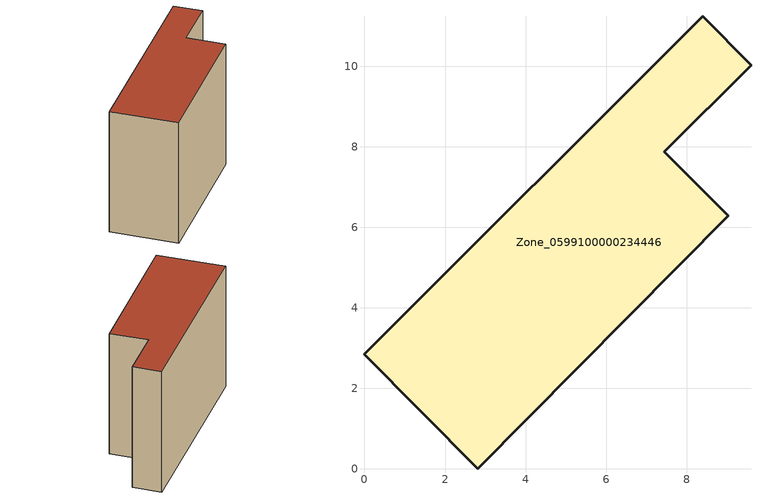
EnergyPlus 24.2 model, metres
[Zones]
Zone_0599100000234446
 floor ground (C_G): 0,2.84 8.4,11.24 9.6,10.03 7.44,7.87 9.03,6.28 2.81,0 z0
 wall outside (C_F): 2.81,0 9.03,6.28 7.44,7.87 9.6,10.03 8.4,11.24 0,2.84 2.81,0 z0:7.64
 roof outside (C_R): 8.4,11.24 0,2.84 2.81,0 9.03,6.28 7.44,7.87 9.6,10.03 z7.64
[BUILDING]
Pand.0599100000234446: North Axis=0; Terrain=City; Loads Convergence Tolerance Value=0.04; Temperature Convergence Tolerance Value=0.4; Solar Distribution=FullExterior; Maximum Number of Warmup Days=25; Minimum Number of Warmup Days=1
[Site:Location]
Rotterdam.The.Hague.AP_ZH_NLD Design_Conditions: Latitude=51.96; Longitude=4.45; Time Zone=1; Elevation=-4.5
[SITE:GROUNDTEMPERATURE:BUILDINGSURFACE]
18, 18, 18, 18, 18, 18, 18, 18, 18, 18, 18, 18
[MATERIAL] Thermal Absorptance=0.9; Solar Absorptance=0.7; Visible Absorptance=0.7
Name | Roughness | Thickness | Conductivity | Density | Specific Heat
G.TI.1946 | MediumSmooth | 0.15 | 1 | 540 | 1210
F.TI.1946 | Rough | 0.3 | 0.857143 | 1920 | 840
R.TI.1946 | MediumRough | 0.2 | 0.1 | 1500 | 1000
[CONSTRUCTION]
C_G: G.TI.1946
C_F: F.TI.1946
C_R: R.TI.1946
[ZONE]
Zone_0599100000234446: Type=1; Multiplier=1; Ceiling Height=Autocalculate; Volume=Autocalculate; Floor Area=autocalculate; Part of Total Floor Area=Yes
[ZONEINFILTRATION:DESIGNFLOWRATE]
Infil_Zone_0599100000234446: Zone or ZoneList or Space or SpaceList=Zone_0599100000234446; Schedule=AlwaysOn; Design Flow Rate Calculation Method=Flow/Area; Flow Rate per Floor Area=0.003; Constant Term Coefficient=1; Temperature Term Coefficient=0; Velocity Term Coefficient=0; Velocity Squared Term Coefficient=0
[HVACTEMPLATE:ZONE:IDEALLOADSAIRSYSTEM]
Zone_0599100000234446: Maximum Heating Supply Air Temperature=50; Minimum Cooling Supply Air Temperature=13; Maximum Heating Supply Air Humidity Ratio=0.0156; Minimum Cooling Supply Air Humidity Ratio=0.0077; Heating Limit=NoLimit; Cooling Limit=NoLimit; Dehumidification Control Type=ConstantSensibleHeatRatio; Cooling Sensible Heat Ratio=0.7; Dehumidification Setpoint=60; Humidification Control Type=None; Humidification Setpoint=30; Outdoor Air Method=None; Outdoor Air Flow Rate per Person=0.00944; Outdoor Air Flow Rate per Zone Floor Area=0; Outdoor Air Flow Rate per Zone=0; Demand Controlled Ventilation Type=None; Outdoor Air Economizer Type=NoEconomizer; Heat Recovery Type=None; Sensible Heat Recovery Effectiveness=0.7; Latent Heat Recovery Effectiveness=0.65
[ZONECONTROL:THERMOSTAT]
ThermostatControl_Zone_0599100000234446: Zone or ZoneList=Zone_0599100000234446; Control Type Schedule=DualSetpointControlType; Control 1=Thermostat_Zone_0599100000234446; Temperature Difference Between Cutout And Setpoint=0
[THERMOSTATSETPOINT:DUALSETPOINT]
Thermostat_Zone_0599100000234446: Heating Setpoint Temperature Schedule=HeatingSetpoint_Zone_0599100000234446; Cooling Setpoint Temperature Schedule=CoolingSetpoint_Zone_0599100000234446
[SCHEDULE:COMPACT]
HeatingSetpoint_Zone_0599100000234446: Through: 12/31, For: AllDays, Until: 24:00, 21
CoolingSetpoint_Zone_0599100000234446: Through: 12/31, For: AllDays, Until: 24:00, 24
DualSetpointControlType: Through: 12/31, For: AllDays, Until: 24:00, 4
AlwaysOn: Through: 12/31, For: AllDays, Until: 24:00, 1
